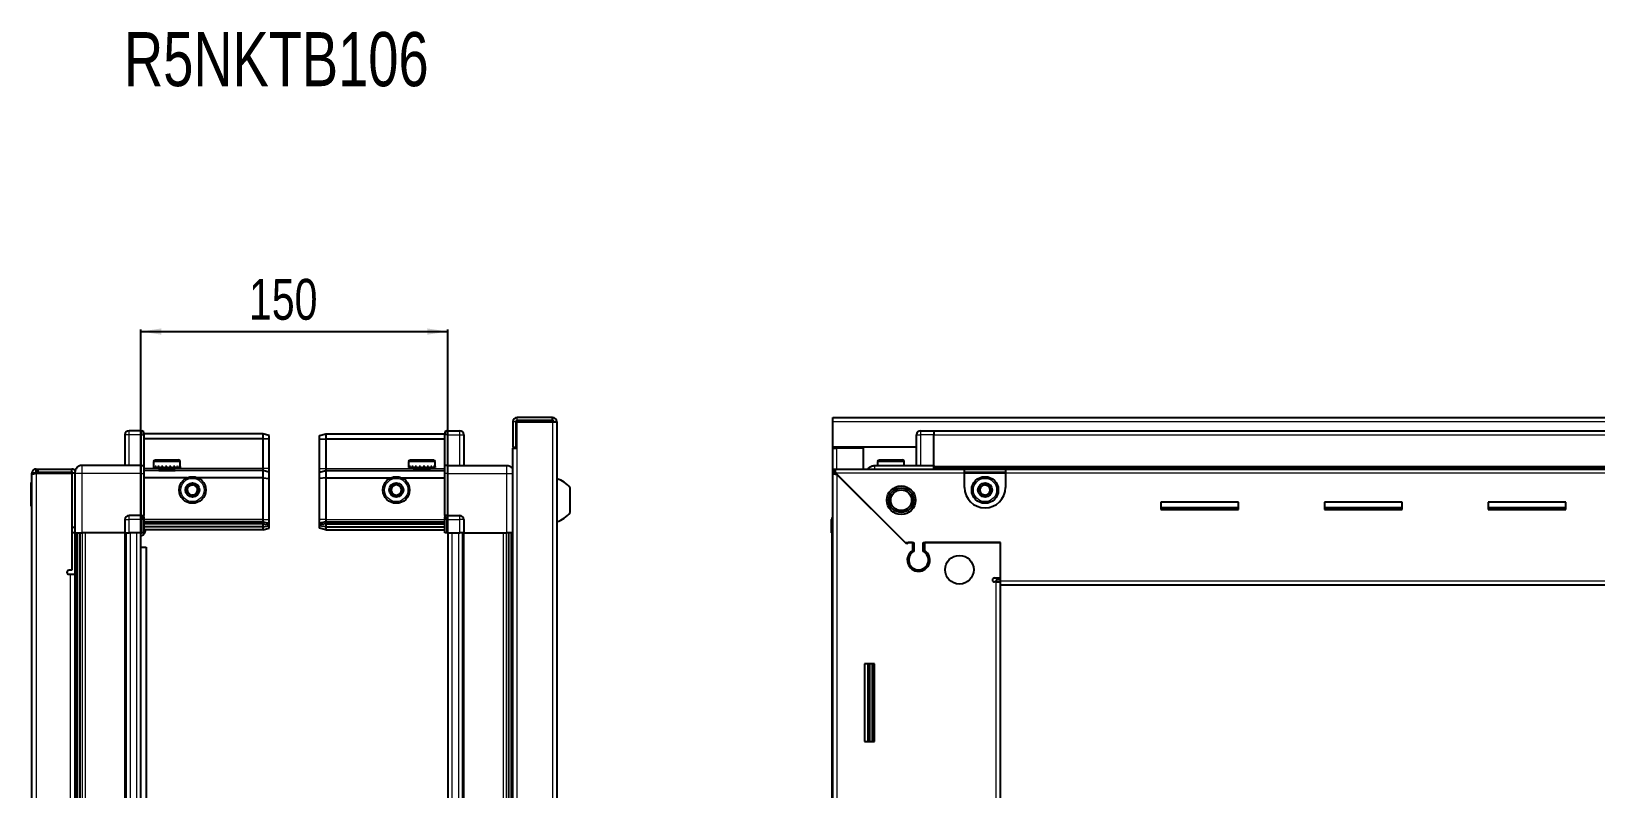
# Model space of a CAD drawing. Header units: millimetres. Extents: x 1415 to 4223, y 485 to 1665.
# Drawn here: x 2756 to 3521, y 1294 to 1665 of the extents above; entities that cross this region are included whole.
import ezdxf

# ---------------------------------------------------------------- set-up
doc = ezdxf.new("R2010")
doc.units = ezdxf.units.MM
doc.layers.add('FORMAT', color=7, linetype='Continuous')
doc.styles.add('SLDTEXTSTYLE0', font='TXT', dxfattribs={"width": 0.75})
doc.dimstyles.new('SLDDIMSTYLE0', dxfattribs={"dimtxt": 20, "dimasz": 10, "dimexe": 0, "dimexo": 0.0625, "dimgap": 5, "dimtad": 2, "dimdec": 1, "dimrnd": 1e-09, "dimzin": 12, "dimdsep": 46, "dimtxsty": 'SLDTEXTSTYLE0', "dimsah": 1, "dimcen": 0.09, "dimadec": 0, "dimazin": 3, "dimtfac": 1, "dimtofl": 0, "dimtmove": 0, "dimatfit": 3, "dimfxl": 0, "dimfrac": 2, "dimtolj": 1, "dimtzin": 12, "dimarcsym": 0})

# ---------------------------------------------------------------- blocks, each defined once
blk = doc.blocks.new('_D_5')
at = {"layer": 'FORMAT'}
for p, q in [((2809.28, 1419.33), (2809.28, 1518.82)), ((2809.28, 1517.82), (2959.28, 1517.82)), ((2959.28, 1419.33), (2959.28, 1518.82))]:
    blk.add_line(p, q, dxfattribs=at)
for points in [[(2809.28, 1517.82), (2819.28, 1516.28), (2819.28, 1519.36)], [(2959.28, 1517.82), (2949.28, 1519.36), (2949.28, 1516.28)]]:
    blk.add_solid(points, dxfattribs=at)
at = {"layer": 'FORMAT', "insert": (2862.11, 1543.6), "char_height": 20, "attachment_point": 1, "style": 'SLDTEXTSTYLE0'}
blk.add_mtext('150', dxfattribs=at)

msp = doc.modelspace()

# ---------------------------------------------------------------- linework, layer by layer
at = {"color": 7, "linetype": 'Continuous', "lineweight": 25}
for p, q in [((2809.43, 1469.32), (2803.43, 1469.32)), ((2809.43, 1469.32), (2809.76, 1469.32)), ((2809.43, 1469.32), (2809.43, 1467.32)), ((2810.63, 1468.82), (2809.76, 1469.32)), ((2958.79, 1469.32), (2957.93, 1468.82)), ((2958.79, 1469.32), (2957.93, 1468.82)), ((2959.13, 1469.32), (2958.79, 1469.32)), ((2959.13, 1469.32), (2958.79, 1469.32)), ((2959.13, 1469.32), (2959.13, 1469.32)), ((2959.13, 1467.32), (2959.13, 1469.32)), ((2959.13, 1469.32), (2965.13, 1469.32)), ((2991.13, 1473.72), (2991.13, 1461.32)), ((2992.63, 1473.72), (2992.63, 1461.32)), ((2993.13, 1460.82), (2993.13, 1473.72)), ((2993.13, 1473.72), (3010.53, 1473.72)), ((3010.53, 1475.82), (2993.23, 1475.82)), ((3010.53, 1474.32), (2993.23, 1474.32)), ((3010.53, 1474.32), (3010.53, 1475.82)), ((3010.53, 1473.72), (3012.63, 1473.72)), ((3012.63, 1473.72), (3012.63, 878.92)), ((3147.55, 1473.72), (3147.55, 1475.82)), ((3147.55, 1475.82), (4146.55, 1475.82)), ((3147.55, 1461.32), (3147.55, 1473.72)), ((3190.55, 1469.32), (3197.05, 1469.32)), ((3190.55, 1469.32), (3197.05, 1469.32)), ((3197.05, 1469.32), (3197.05, 1469.32)), ((3197.05, 1469.32), (3197.05, 1469.32)), ((3197.05, 1469.32), (3197.05, 1467.32)), ((4097.05, 1469.17), (3197.05, 1469.17)), ((2801.43, 1467.32), (2801.43, 1452.32)), ((2809.43, 1452.52), (2809.43, 1467.32)), ((2809.43, 1452.52), (2809.43, 1467.32)), ((2810.63, 1467.32), (2810.63, 1468.82)), ((2868.93, 1467.82), (2810.63, 1467.82)), ((2810.63, 1467.32), (2810.63, 1452.52)), ((2868.93, 1465.32), (2810.63, 1465.32)), ((2868.93, 1467.82), (2868.93, 1465.32)), ((2871.93, 1467.02), (2868.93, 1467.82)), ((2868.93, 1465.32), (2868.93, 1450.82)), ((2871.93, 1465.17), (2868.93, 1465.32)), ((2871.93, 1465.17), (2871.93, 1467.02)), ((2871.93, 1450.82), (2871.93, 1465.17)), ((2896.63, 1467.02), (2899.63, 1467.82)), ((2896.63, 1465.17), (2896.63, 1467.02)), ((2896.63, 1465.17), (2899.63, 1465.32)), ((2896.63, 1450.82), (2896.63, 1465.17)), ((2899.63, 1467.82), (2899.63, 1465.32)), ((2899.63, 1467.82), (2957.93, 1467.82)), ((2899.63, 1465.32), (2899.63, 1450.82)), ((2899.63, 1465.32), (2957.93, 1465.32)), ((2957.93, 1468.82), (2957.93, 1467.32)), ((2957.93, 1452.52), (2957.93, 1467.32)), ((2959.13, 1467.32), (2959.13, 1452.52)), ((2967.13, 1467.32), (2967.13, 1452.32)), ((3188.55, 1452.32), (3188.55, 1467.32)), ((3189.23, 1468.82), (3189.23, 1468.82)), ((3197.05, 1452.32), (3197.05, 1467.32)), ((2815.43, 1454.22), (2815.43, 1451.82)), ((2816.23, 1455.02), (2823.39, 1455.02)), ((2823.39, 1455.02), (2827.63, 1455.02)), ((2828.43, 1451.82), (2828.43, 1454.22)), ((2940.13, 1454.22), (2940.13, 1451.32)), ((2940.93, 1455.02), (2952.33, 1455.02)), ((2953.13, 1451.32), (2953.13, 1454.22)), ((2991.03, 1460.82), (2991.03, 891.82)), ((2991.03, 1460.82), (2993.13, 1460.82)), ((2991.13, 1461.32), (2992.63, 1461.32)), ((3188.55, 1461.32), (3147.55, 1461.32)), ((3147.55, 1460.82), (3147.55, 1461.32)), ((3147.55, 1460.82), (3149.65, 1460.82)), ((3147.55, 1450.57), (3147.55, 1460.82)), ((3149.05, 1460.82), (3149.05, 1461.32)), ((3162.55, 1460.82), (3149.65, 1460.82)), ((3162.55, 1450.57), (3162.55, 1460.82)), ((3169.55, 1454.22), (3169.55, 1452.32)), ((3170.35, 1455.02), (3181.75, 1455.02)), ((3182.55, 1452.32), (3182.55, 1454.22)), ((2757.43, 1448.47), (2755.93, 1448.47)), ((2755.93, 1447.97), (2755.93, 1448.47)), ((2755.93, 904.67), (2755.93, 1447.97)), ((2758.03, 1449.07), (2758.03, 1450.57)), ((2758.03, 1450.57), (2758.93, 1450.57)), ((2758.03, 1449.07), (2758.93, 1449.07)), ((2758.03, 1448.57), (2775.43, 1448.57)), ((2758.93, 1449.07), (2758.93, 1450.57)), ((2758.93, 1450.57), (2775.43, 1450.57)), ((2758.93, 1449.07), (2775.43, 1449.07)), ((2775.43, 1449.07), (2775.43, 1450.57)), ((2776.93, 1448.57), (2775.43, 1448.57)), ((2775.43, 1448.57), (2775.43, 1401.07)), ((2776.93, 1448.32), (2776.93, 1419.32)), ((2809.43, 1452.32), (2780.43, 1452.32)), ((2809.43, 1452.32), (2809.43, 1452.52)), ((2809.43, 1452.32), (2810.63, 1452.32)), ((2809.43, 1448.32), (2809.43, 1452.32)), ((2809.43, 1428.02), (2809.43, 1448.32)), ((2810.63, 1452.52), (2810.63, 1452.32)), ((2810.63, 1452.32), (2810.63, 1448.32)), ((2868.93, 1449.82), (2810.63, 1449.82)), ((2810.63, 1448.32), (2810.63, 1428.02)), ((2831.93, 1446.32), (2810.63, 1446.32)), ((2815.43, 1451.82), (2815.43, 1451.32)), ((2815.43, 1451.32), (2815.56, 1451.32)), ((2815.75, 1451.82), (2815.56, 1451.82)), ((2815.56, 1451.82), (2815.56, 1451.32)), ((2815.56, 1451.32), (2815.75, 1451.32)), ((2815.75, 1451.82), (2815.75, 1451.32)), ((2815.75, 1451.32), (2816.28, 1451.32)), ((2816.68, 1451.82), (2816.28, 1451.82)), ((2816.28, 1451.82), (2816.28, 1451.32)), ((2816.28, 1451.32), (2816.68, 1451.32)), ((2816.68, 1451.82), (2816.68, 1451.32)), ((2816.68, 1451.32), (2817.55, 1451.32)), ((2817.53, 1451.32), (2817.53, 1451.22)), ((2817.53, 1451.22), (2826.33, 1451.22)), ((2818.12, 1451.82), (2817.55, 1451.82)), ((2817.55, 1451.82), (2817.55, 1451.32)), ((2817.55, 1451.32), (2818.12, 1451.32)), ((2817.93, 1450.82), (2818.62, 1450.34)), ((2817.93, 1450.82), (2822.96, 1450.82)), ((2818.62, 1450.34), (2817.93, 1449.86)), ((2817.93, 1449.86), (2817.93, 1449.82)), ((2817.93, 1449.86), (2822.96, 1449.86)), ((2818.12, 1451.82), (2818.12, 1451.32)), ((2818.12, 1451.32), (2819.25, 1451.32)), ((2818.62, 1450.34), (2822.78, 1450.34)), ((2819.94, 1451.82), (2819.25, 1451.82)), ((2819.25, 1451.82), (2819.25, 1451.32)), ((2819.25, 1451.32), (2819.94, 1451.32)), ((2819.94, 1451.82), (2819.94, 1451.32)), ((2819.94, 1451.32), (2821.21, 1451.32)), ((2821.95, 1451.82), (2821.21, 1451.82)), ((2821.21, 1451.82), (2821.21, 1451.32)), ((2821.21, 1451.32), (2821.44, 1451.32)), ((2821.44, 1451.82), (2821.44, 1451.32)), ((2821.94, 1451.82), (2821.94, 1451.32)), ((2821.94, 1451.32), (2821.95, 1451.32)), ((2821.95, 1451.82), (2821.95, 1451.32)), ((2821.95, 1451.32), (2823.24, 1451.32)), ((2822.78, 1450.34), (2825.24, 1450.34)), ((2822.96, 1450.82), (2825.93, 1450.82)), ((2822.96, 1449.86), (2825.93, 1449.86)), ((2823.95, 1451.82), (2823.24, 1451.82)), ((2823.24, 1451.82), (2823.24, 1451.32)), ((2823.3, 1451.82), (2823.3, 1451.32)), ((2823.3, 1451.32), (2823.95, 1451.32)), ((2823.95, 1451.82), (2823.95, 1451.32)), ((2823.95, 1451.32), (2825.14, 1451.32)), ((2825.76, 1451.82), (2825.14, 1451.82)), ((2825.14, 1451.82), (2825.14, 1451.32)), ((2825.14, 1451.32), (2825.76, 1451.32)), ((2825.24, 1450.34), (2825.93, 1450.82)), ((2825.93, 1449.86), (2825.24, 1450.34)), ((2825.76, 1451.82), (2825.76, 1451.32)), ((2825.76, 1451.32), (2826.73, 1451.32)), ((2825.93, 1449.82), (2825.93, 1449.86)), ((2826.33, 1451.22), (2826.33, 1451.32)), ((2827.2, 1451.82), (2826.73, 1451.82)), ((2826.73, 1451.82), (2826.73, 1451.32)), ((2826.73, 1451.32), (2827.2, 1451.32)), ((2827.2, 1451.82), (2827.2, 1451.32)), ((2827.2, 1451.32), (2827.85, 1451.32)), ((2828.11, 1451.82), (2827.85, 1451.82)), ((2827.85, 1451.82), (2827.85, 1451.32)), ((2827.85, 1451.32), (2828.11, 1451.32)), ((2828.11, 1451.82), (2828.11, 1451.32)), ((2828.11, 1451.32), (2828.39, 1451.32)), ((2828.43, 1451.82), (2828.39, 1451.82)), ((2828.39, 1451.82), (2828.39, 1451.32)), ((2828.39, 1451.32), (2828.43, 1451.32)), ((2828.43, 1451.82), (2828.43, 1451.32)), ((2868.93, 1446.32), (2836.93, 1446.32)), ((2868.93, 1450.82), (2868.93, 1449.82)), ((2868.93, 1449.82), (2868.93, 1446.32)), ((2871.93, 1449.02), (2868.93, 1449.82)), ((2868.93, 1446.32), (2868.93, 1425.82)), ((2868.93, 1446.32), (2871.93, 1445.99)), ((2871.93, 1449.02), (2871.93, 1450.82)), ((2871.93, 1445.99), (2871.93, 1449.02)), ((2896.63, 1449.02), (2896.63, 1450.82)), ((2896.63, 1449.02), (2899.63, 1449.82)), ((2896.63, 1445.99), (2896.63, 1449.02)), ((2899.63, 1446.32), (2896.63, 1445.99)), ((2899.63, 1450.82), (2899.63, 1449.82)), ((2899.63, 1449.82), (2899.63, 1446.32)), ((2899.63, 1449.82), (2957.93, 1449.82)), ((2899.63, 1446.32), (2899.63, 1425.82)), ((2899.63, 1446.32), (2931.63, 1446.32)), ((2936.63, 1446.32), (2957.93, 1446.32)), ((2940.13, 1451.32), (2940.16, 1451.32)), ((2940.28, 1451.82), (2940.16, 1451.82)), ((2940.16, 1451.82), (2940.16, 1451.32)), ((2940.16, 1451.32), (2940.28, 1451.32)), ((2940.28, 1451.82), (2940.28, 1451.32)), ((2940.28, 1451.32), (2940.69, 1451.32)), ((2941.03, 1451.82), (2940.69, 1451.82)), ((2940.69, 1451.82), (2940.69, 1451.32)), ((2940.69, 1451.32), (2941.03, 1451.32)), ((2941.03, 1451.82), (2941.03, 1451.32)), ((2941.03, 1451.32), (2941.8, 1451.32)), ((2942.33, 1451.82), (2941.8, 1451.82)), ((2941.8, 1451.82), (2941.8, 1451.32)), ((2941.8, 1451.32), (2942.33, 1451.32)), ((2942.23, 1451.32), (2942.23, 1451.22)), ((2942.23, 1451.22), (2951.03, 1451.22)), ((2942.33, 1451.82), (2942.33, 1451.32)), ((2942.33, 1451.32), (2943.39, 1451.32)), ((2942.63, 1450.82), (2943.32, 1450.34)), ((2942.63, 1450.82), (2950.63, 1450.82)), ((2943.32, 1450.34), (2942.63, 1449.86)), ((2942.63, 1449.86), (2942.63, 1449.82)), ((2942.63, 1449.86), (2950.63, 1449.86)), ((2943.32, 1450.34), (2949.94, 1450.34)), ((2944.05, 1451.82), (2943.39, 1451.82)), ((2943.39, 1451.82), (2943.39, 1451.32)), ((2943.39, 1451.32), (2944.05, 1451.32)), ((2944.05, 1451.82), (2944.05, 1451.32)), ((2944.05, 1451.32), (2945.29, 1451.32)), ((2946.02, 1451.82), (2945.29, 1451.82)), ((2945.29, 1451.82), (2945.29, 1451.32)), ((2945.29, 1451.32), (2945.72, 1451.32)), ((2945.72, 1451.82), (2945.72, 1451.32)), ((2946.02, 1451.82), (2946.02, 1451.32)), ((2946.02, 1451.32), (2947.32, 1451.32)), ((2948.05, 1451.82), (2947.32, 1451.82)), ((2947.32, 1451.82), (2947.32, 1451.32)), ((2947.59, 1451.82), (2947.59, 1451.32)), ((2947.59, 1451.32), (2948.05, 1451.32)), ((2948.05, 1451.82), (2948.05, 1451.32)), ((2948.05, 1451.32), (2949.28, 1451.32)), ((2949.94, 1451.82), (2949.28, 1451.82)), ((2949.28, 1451.82), (2949.28, 1451.32)), ((2949.28, 1451.32), (2949.94, 1451.32)), ((2949.94, 1451.82), (2949.94, 1451.32)), ((2949.94, 1451.32), (2950.98, 1451.32)), ((2949.94, 1450.34), (2950.63, 1450.82)), ((2950.63, 1449.86), (2949.94, 1450.34)), ((2950.63, 1449.82), (2950.63, 1449.86)), ((2951.5, 1451.82), (2950.98, 1451.82)), ((2950.98, 1451.82), (2950.98, 1451.32)), ((2950.98, 1451.32), (2951.5, 1451.32)), ((2951.03, 1451.22), (2951.03, 1451.32)), ((2951.5, 1451.82), (2951.5, 1451.32)), ((2951.5, 1451.32), (2952.26, 1451.32)), ((2952.59, 1451.82), (2952.26, 1451.82)), ((2952.26, 1451.82), (2952.26, 1451.32)), ((2952.26, 1451.32), (2952.59, 1451.32)), ((2952.59, 1451.82), (2952.59, 1451.32)), ((2952.59, 1451.32), (2952.99, 1451.32)), ((2953.1, 1451.82), (2952.99, 1451.82)), ((2952.99, 1451.82), (2952.99, 1451.32)), ((2952.99, 1451.32), (2953.1, 1451.32)), ((2953.1, 1451.82), (2953.1, 1451.32)), ((2953.1, 1451.32), (2953.13, 1451.32)), ((2957.93, 1452.32), (2957.93, 1452.52)), ((2959.13, 1452.32), (2957.93, 1452.32)), ((2957.93, 1448.32), (2957.93, 1452.32)), ((2957.93, 1428.02), (2957.93, 1448.32)), ((2959.13, 1452.52), (2959.13, 1452.32)), ((2959.13, 1452.32), (2959.13, 1448.32)), ((2959.13, 1452.32), (2988.13, 1452.32)), ((2959.13, 1448.32), (2959.13, 1428.02)), ((3147.55, 1449.07), (3147.55, 1450.57)), ((3147.55, 1450.57), (3148.55, 1450.57)), ((3147.55, 1448.57), (3147.55, 1449.07)), ((3147.55, 1449.07), (3148.55, 1449.07)), ((3147.55, 904.07), (3147.55, 1448.57)), ((3149.05, 1448.57), (3147.55, 1448.57)), ((3148.55, 1450.57), (3212.05, 1450.57)), ((3148.55, 1449.07), (3148.55, 1450.57)), ((3149.15, 1448.47), (3183.05, 1414.57)), ((3183.75, 1413.87), (3149.65, 1447.97)), ((3168.05, 1452.32), (3197.05, 1452.32)), ((3196.97, 1450.57), (3197.05, 1452.29)), ((3197.05, 1452.32), (3197.05, 1451.82)), ((3197.05, 1451.17), (4097.05, 1451.17)), ((3212.05, 1448.47), (3212.05, 1450.57)), ((3212.05, 1450.57), (3232.05, 1450.57)), ((3212.05, 1449.07), (3232.05, 1449.07)), ((3212.05, 1441.57), (3212.05, 1448.47)), ((3232.05, 1450.57), (3232.05, 1448.47)), ((3232.05, 1450.57), (4062.05, 1450.57)), ((3232.05, 1448.47), (3232.05, 1441.57)), ((2755.93, 1443.96), (2755.63, 1443.96)), ((2755.63, 1432.39), (2755.63, 1443.96)), ((2871.93, 1425.82), (2871.93, 1445.99)), ((2896.63, 1425.82), (2896.63, 1445.99)), ((3019.23, 1429.32), (3019.23, 1441.32)), ((2755.63, 1432.39), (2755.93, 1432.39)), ((3346.05, 1434.32), (3308.05, 1434.32)), ((3308.05, 1434.32), (3308.05, 1430.82)), ((3346.05, 1431.57), (3308.05, 1431.57)), ((3308.05, 1430.82), (3346.05, 1430.82)), ((3346.05, 1430.82), (3346.05, 1434.32)), ((3426.05, 1434.32), (3388.05, 1434.32)), ((3388.05, 1434.32), (3388.05, 1430.82)), ((3426.05, 1431.57), (3388.05, 1431.57)), ((3388.05, 1430.82), (3426.05, 1430.82)), ((3426.05, 1430.82), (3426.05, 1434.32)), ((3506.05, 1434.32), (3468.05, 1434.32)), ((3468.05, 1434.32), (3468.05, 1430.82)), ((3506.05, 1431.57), (3468.05, 1431.57)), ((3468.05, 1430.82), (3506.05, 1430.82)), ((3506.05, 1430.82), (3506.05, 1434.32)), ((2801.43, 1425.82), (2801.43, 1419.32)), ((2809.43, 1427.82), (2803.43, 1427.82)), ((2809.43, 1427.82), (2809.43, 1428.02)), ((2809.43, 1427.82), (2809.43, 1425.82)), ((2809.43, 1427.82), (2810.63, 1427.82)), ((2809.43, 1419.32), (2809.43, 1425.82)), ((2809.43, 1419.32), (2809.43, 1425.82)), ((2809.76, 1419.32), (2809.76, 1425.82)), ((2810.63, 1428.02), (2810.63, 1427.82)), ((2810.63, 1427.15), (2810.63, 1427.82)), ((2810.63, 1427.15), (2810.63, 1419.32)), ((2868.93, 1424.82), (2810.63, 1424.82)), ((2868.93, 1423.82), (2810.63, 1423.82)), ((2868.93, 1425.82), (2868.93, 1424.82)), ((2868.93, 1424.82), (2868.93, 1423.82)), ((2868.93, 1424.82), (2871.93, 1424.02)), ((2868.93, 1423.82), (2868.93, 1422.32)), ((2868.93, 1423.82), (2871.93, 1423.28)), ((2871.93, 1424.02), (2871.93, 1425.82)), ((2871.93, 1423.28), (2871.93, 1424.02)), ((2871.93, 1422.78), (2871.93, 1423.28)), ((2896.63, 1424.02), (2896.63, 1425.82)), ((2899.63, 1424.82), (2896.63, 1424.02)), ((2896.63, 1423.28), (2896.63, 1424.02)), ((2899.63, 1423.82), (2896.63, 1423.28)), ((2896.63, 1422.78), (2896.63, 1423.28)), ((2899.63, 1425.82), (2899.63, 1424.82)), ((2899.63, 1424.82), (2899.63, 1423.82)), ((2899.63, 1424.82), (2957.93, 1424.82)), ((2899.63, 1423.82), (2899.63, 1422.32)), ((2899.63, 1423.82), (2957.93, 1423.82)), ((2957.93, 1427.82), (2957.93, 1428.02)), ((2959.13, 1427.82), (2957.93, 1427.82)), ((2957.93, 1427.82), (2957.93, 1427.15)), ((2957.93, 1419.32), (2957.93, 1427.15)), ((2958.79, 1425.82), (2958.79, 1419.32)), ((2959.13, 1428.02), (2959.13, 1427.82)), ((2959.13, 1425.82), (2959.13, 1427.82)), ((2959.13, 1425.82), (2959.13, 1427.82)), ((2959.13, 1427.82), (2965.13, 1427.82)), ((2959.13, 1425.82), (2959.13, 1419.32)), ((2967.13, 1425.82), (2967.13, 1419.32)), ((3147.05, 1425.82), (3147.05, 1419.32)), ((3147.05, 1419.32), (3147.05, 1425.82)), ((2775.43, 1422.07), (2776.93, 1422.07)), ((2776.93, 1419.32), (2775.43, 1419.32)), ((2777.58, 933.32), (2777.58, 1419.32)), ((2779.37, 1419.32), (2779.37, 933.32)), ((2779.4, 1419.32), (2779.4, 933.32)), ((2801.43, 1419.32), (2780.43, 1419.32)), ((2801.43, 1419.32), (2803.43, 1419.32)), ((2802.08, 933.32), (2802.08, 1419.32)), ((2809.43, 1419.32), (2803.43, 1419.32)), ((2809.28, 933.32), (2809.28, 1419.32)), ((2809.43, 1419.32), (2809.76, 1419.32)), ((2809.43, 1419.32), (2809.43, 1419.32)), ((2810.63, 1419.32), (2809.76, 1419.32)), ((2809.76, 1419.32), (2809.76, 1419.32)), ((2868.93, 1422.32), (2810.63, 1422.32)), ((2868.93, 1420.82), (2810.63, 1420.82)), ((2868.93, 1422.32), (2871.93, 1422.78)), ((2868.93, 1422.32), (2868.93, 1420.82)), ((2868.93, 1420.82), (2871.93, 1421.63)), ((2871.93, 1421.63), (2871.93, 1422.78)), ((2896.63, 1421.63), (2896.63, 1422.78)), ((2899.63, 1422.32), (2896.63, 1422.78)), ((2899.63, 1420.82), (2896.63, 1421.63)), ((2899.63, 1422.32), (2957.93, 1422.32)), ((2899.63, 1422.32), (2899.63, 1420.82)), ((2899.63, 1420.82), (2957.93, 1420.82)), ((2958.79, 1419.32), (2957.93, 1419.32)), ((2959.13, 1419.32), (2958.79, 1419.32)), ((2959.13, 1419.32), (2965.13, 1419.32)), ((2959.28, 1419.32), (2959.28, 933.32)), ((2967.13, 1419.32), (2965.13, 1419.32)), ((2966.48, 1419.32), (2966.48, 933.32)), ((2967.13, 1419.32), (2988.13, 1419.32)), ((2989.15, 933.32), (2989.15, 1419.32)), ((2989.18, 933.32), (2989.18, 1419.32)), ((2990.98, 1419.32), (2990.98, 933.32)), ((3147.05, 1419.32), (3147.05, 1419.32)), ((3147.55, 1419.32), (3147.05, 1419.32)), ((3147.2, 1419.32), (3147.2, 933.32)), ((2809.28, 1412.32), (2811.78, 1412.32)), ((2811.78, 1412.32), (2811.78, 938.82)), ((3183.05, 1414.57), (3187.25, 1414.57)), ((3184.45, 1414.57), (3183.75, 1413.87)), ((3186.55, 1414.57), (3184.45, 1414.57)), ((3186.55, 1414.57), (3186.55, 1410.68)), ((3187.25, 1414.57), (3187.25, 1410.29)), ((3191.85, 1414.57), (3229.55, 1414.57)), ((3191.85, 1410.29), (3191.85, 1414.57)), ((3192.55, 1410.68), (3192.55, 1414.57)), ((3229.55, 1414.57), (3192.55, 1414.57)), ((3229.55, 1397.32), (3229.55, 1414.57)), ((3229.55, 1395.92), (3229.55, 1414.57)), ((2775.43, 1401.07), (2774.08, 1401.07)), ((3187.55, 1401.71), (3187.55, 1400.95)), ((2774.08, 1399.07), (2774.83, 1399.07)), ((2774.83, 1399.07), (2776.93, 1399.07)), ((2776.93, 1399.07), (2776.93, 953.57)), ((3226.7, 1397.32), (3229.55, 1397.32)), ((3227.45, 1395.32), (3226.7, 1395.32)), ((3227.45, 1395.32), (3229.55, 1395.32)), ((3229.55, 1396.32), (3227.55, 1396.32)), ((3227.55, 1396.32), (3227.55, 1395.32)), ((3229.55, 1393.82), (3229.55, 1395.92)), ((3229.55, 958.82), (3229.55, 1393.82)), ((4064.55, 1393.82), (3229.55, 1393.82)), ((3168.05, 1355.32), (3163.05, 1355.32)), ((3163.05, 1355.32), (3163.05, 1317.32)), ((3165.2, 1317.32), (3165.2, 1355.32)), ((3166.99, 1317.32), (3166.99, 1355.32)), ((3167.03, 1317.32), (3167.03, 1355.32)), ((3168.05, 1317.32), (3168.05, 1355.32)), ((3163.05, 1317.32), (3168.05, 1317.32))]:
    msp.add_line(p, q, dxfattribs=at)
at = {"color": 8, "linetype": 'Continuous', "lineweight": 18}
for p, q in [((2803.43, 1467.32), (2803.43, 1469.32)), ((2965.13, 1467.32), (2965.13, 1469.32)), ((2992.63, 1473.72), (2991.13, 1473.72)), ((2993.23, 1474.32), (2993.23, 1475.82)), ((3010.53, 1473.72), (3010.53, 878.92)), ((4146.55, 1473.72), (3147.55, 1473.72)), ((3190.55, 1469.32), (3190.55, 1467.32)), ((2803.43, 1467.32), (2801.43, 1467.32)), ((2803.43, 1452.32), (2803.43, 1467.32)), ((2809.43, 1467.32), (2803.43, 1467.32)), ((2809.43, 1467.32), (2810.63, 1467.32)), ((2959.13, 1467.32), (2957.93, 1467.32)), ((2959.13, 1467.32), (2965.13, 1467.32)), ((2965.13, 1467.32), (2967.13, 1467.32)), ((2965.13, 1452.32), (2965.13, 1467.32)), ((3188.55, 1467.32), (3190.55, 1467.32)), ((3190.55, 1467.32), (3190.55, 1452.32)), ((3197.05, 1467.32), (3190.55, 1467.32)), ((4097.05, 1467.17), (3197.05, 1467.17)), ((2815.43, 1454.22), (2823.6, 1454.22)), ((2823.6, 1454.22), (2828.43, 1454.22)), ((2940.13, 1454.22), (2953.13, 1454.22)), ((2993.13, 1460.82), (2993.13, 891.82)), ((3149.65, 1460.82), (3149.65, 1461.32)), ((3149.65, 1450.57), (3149.65, 1460.82)), ((3169.55, 1454.22), (3182.55, 1454.22)), ((2758.03, 1448.57), (2758.03, 904.07)), ((2780.43, 1419.32), (2780.43, 1448.32)), ((2809.43, 1448.32), (2780.43, 1448.32)), ((2809.43, 1452.52), (2810.63, 1452.52)), ((2809.43, 1448.32), (2810.63, 1448.32)), ((2817.93, 1450.82), (2810.63, 1450.82)), ((2868.93, 1450.82), (2825.93, 1450.82)), ((2871.93, 1450.82), (2868.93, 1450.82)), ((2896.63, 1450.82), (2899.63, 1450.82)), ((2899.63, 1450.82), (2942.63, 1450.82)), ((2950.63, 1450.82), (2957.93, 1450.82)), ((2957.93, 1452.52), (2959.13, 1452.52)), ((2959.13, 1448.32), (2957.93, 1448.32)), ((2959.13, 1448.32), (2988.13, 1448.32)), ((2988.13, 1419.32), (2988.13, 1448.32)), ((3212.05, 1448.47), (3149.15, 1448.47)), ((3149.65, 1447.97), (3149.65, 904.67)), ((4097.05, 1451.82), (3197.05, 1451.82)), ((4097.05, 1450.59), (3197.05, 1450.59)), ((3212.05, 1448.47), (3232.05, 1448.47)), ((4062.05, 1448.47), (3232.05, 1448.47)), ((2801.43, 1425.82), (2803.43, 1425.82)), ((2803.43, 1425.82), (2803.43, 1427.82)), ((2803.43, 1419.32), (2803.43, 1425.82)), ((2809.43, 1425.82), (2803.43, 1425.82)), ((2809.43, 1428.02), (2810.63, 1428.02)), ((2809.43, 1425.82), (2809.76, 1425.82)), ((2868.93, 1425.82), (2810.63, 1425.82)), ((2868.93, 1425.82), (2871.93, 1425.82)), ((2899.63, 1425.82), (2896.63, 1425.82)), ((2899.63, 1425.82), (2957.93, 1425.82)), ((2957.93, 1428.02), (2959.13, 1428.02)), ((2959.13, 1425.82), (2958.79, 1425.82)), ((2959.13, 1425.82), (2965.13, 1425.82)), ((2965.13, 1425.82), (2965.13, 1427.82)), ((2967.13, 1425.82), (2965.13, 1425.82)), ((2965.13, 1419.32), (2965.13, 1425.82)), ((3147.55, 1425.82), (3147.05, 1425.82)), ((2776.93, 1399.07), (2776.93, 1419.32)), ((2778.16, 1419.32), (2778.16, 933.32)), ((2780.61, 933.32), (2780.61, 1419.32)), ((2782.02, 1419.32), (2782.02, 933.32)), ((2801.43, 933.32), (2801.43, 1419.32)), ((2804.08, 933.32), (2804.08, 1419.32)), ((2807.28, 933.32), (2807.28, 1419.32)), ((2809.43, 1419.32), (2809.76, 1419.32)), ((2961.28, 1419.32), (2961.28, 933.32)), ((2964.48, 1419.32), (2964.48, 933.32)), ((2967.13, 1419.32), (2967.13, 933.32)), ((2986.53, 933.32), (2986.53, 1419.32)), ((2987.94, 1419.32), (2987.94, 933.32)), ((2990.39, 933.32), (2990.39, 1419.32)), ((2774.83, 953.57), (2774.83, 1399.07)), ((3227.45, 957.32), (3227.45, 1395.32)), ((3229.55, 1395.92), (4064.55, 1395.92)), ((3164.55, 1355.32), (3164.55, 1317.32)), ((3165.78, 1355.32), (3165.78, 1317.32))]:
    msp.add_line(p, q, dxfattribs=at)
at = {"color": 7, "linetype": 'Continuous', "lineweight": 25}
for centre, radius in [((2834.43, 1440.32), 6.5), ((2934.13, 1440.32), 6.5), ((3222.05, 1440.32), 6.5), ((2834.43, 1440.32), 3.46), ((2934.13, 1440.32), 3.46), ((3181.05, 1435.32), 7), ((3181.05, 1435.32), 6.03), ((3181.05, 1435.32), 5.1), ((3222.05, 1440.32), 3.46), ((3209.55, 1401.32), 7)]:
    msp.add_circle(centre, radius, dxfattribs=at)
at = {"color": 8, "linetype": 'Continuous', "lineweight": 18}
for centre in [(2834.43, 1440.32), (2934.13, 1440.32), (3222.05, 1440.32)]:
    msp.add_circle(centre, 5.7, dxfattribs=at)
at = {"color": 7, "linetype": 'Continuous', "lineweight": 25}
for centre, radius, start, end in [((2803.43, 1467.32), 2, 90, 180), ((2965.13, 1467.32), 2, 0, 90), ((2993.23, 1473.72), 2.1, 90, 180), ((2993.23, 1473.72), 0.6, 90, 180), ((3010.53, 1473.72), 2.1, 0, 90), ((3010.53, 1473.72), 0.6, 0, 90), ((3190.55, 1467.32), 2, 90, 180), ((2816.23, 1454.22), 0.8, 90, 180), ((2827.63, 1454.22), 0.8, 0, 90), ((2940.93, 1454.22), 0.8, 90, 180), ((2952.33, 1454.22), 0.8, 0, 90), ((3170.35, 1454.22), 0.8, 90, 180), ((3181.75, 1454.22), 0.8, 0, 90), ((2757.93, 1448.07), 0.5, 90, 117.7907), ((2775.33, 1448.47), 0.6, 9.59407, 90), ((2775.33, 1448.47), 2.1, 32.2369, 87.2706), ((2817.53, 1450.82), 0.4, 0, 90), ((2826.33, 1450.82), 0.4, 90, 180), ((2942.23, 1450.82), 0.4, 0, 90), ((2951.03, 1450.82), 0.4, 90, 180), ((3188.35, 1452.52), 0.2, 270, 0), ((2834.43, 1440.32), 2.5, 161.00659, 221.00659), ((2834.43, 1440.32), 2.5, 101.00659, 161.00659), ((2834.43, 1440.32), 2.5, 221.00659, 281.00659), ((2834.43, 1440.32), 2.5, 41.00659, 101.00659), ((2834.43, 1440.32), 2.5, 281.00659, 341.00659), ((2834.43, 1440.32), 2.5, 341.00659, 41.00659), ((2934.13, 1440.32), 2.5, 120.74103, 180.74103), ((2934.13, 1440.32), 2.5, 180.74103, 240.74103), ((2934.13, 1440.32), 2.5, 60.74103, 120.74103), ((2934.13, 1440.32), 2.5, 0.74103, 60.74103), ((2934.13, 1440.32), 2.5, 300.74103, 0.74103), ((3009.6, 1434.3), 11.91, 36.1266, 75.29965), ((3222.05, 1441.57), 10, 180, 270), ((3222.05, 1440.32), 2.5, 134.01559, 194.01559), ((3222.05, 1440.32), 2.5, 194.01559, 254.01559), ((3222.05, 1440.32), 2.5, 74.01559, 134.01559), ((3222.05, 1440.32), 2.5, 254.01559, 314.01559), ((3222.05, 1441.57), 10, 270, 0), ((3222.05, 1440.32), 2.5, 14.01559, 74.01559), ((3222.05, 1440.32), 2.5, 314.01559, 14.01559), ((2934.13, 1440.32), 2.5, 240.74103, 300.74103), ((2803.43, 1425.82), 2, 90, 180), ((2965.13, 1425.82), 2, 0, 90), ((3009.6, 1436.35), 11.91, 284.70035, 323.8734), ((3149.05, 1425.82), 2, 138.57492, 180), ((3149.05, 1425.82), 2, 138.59038, 180), ((2806.78, 1421.97), 5, 300, 346.70293), ((3189.55, 1406.07), 5.5, 123.05573, 56.94427), ((3189.55, 1406.07), 4.8, 118.63099, 61.36901), ((2774.08, 1400.07), 1, 90, 270), ((3226.7, 1396.32), 1, 90, 270)]:
    msp.add_arc(centre, radius, start, end, dxfattribs=at)
for centre, start_param, end_param in [((2813.22, 1425.82), 2.418858, 3.141593), ((2955.33, 1425.82), 0, 0.722734)]:
    msp.add_ellipse(centre, major_axis=(3.46, 0), ratio=0.57735, start_param=start_param, end_param=end_param, dxfattribs=at)
for points, knots in [([(2758.03, 1450.57), (2757.77, 1450.55), (2757.28, 1450.49), (2756.64, 1450.1), (2756.17, 1449.54), (2755.95, 1448.96), (2755.93, 1448.6), (2755.93, 1448.47)], [0, 0, 0, 0, 0.230255, 0.448522, 0.666786, 0.88505, 1, 1, 1, 1]), ([(2755.93, 1447.97), (2755.95, 1448.02), (2756, 1448.11), (2756.4, 1448.24), (2756.95, 1448.37), (2757.53, 1448.48), (2757.9, 1448.55), (2758.03, 1448.57)], [0, 0, 0, 0, 0.230255, 0.448522, 0.666786, 0.88505, 1, 1, 1, 1]), ([(2780.43, 1452.32), (2779.99, 1452.28), (2779.31, 1452.2), (2778.49, 1451.77), (2777.93, 1451.32), (2777.48, 1450.76), (2777.04, 1449.94), (2776.97, 1449.26), (2776.93, 1448.82)], [0, 0, 0, 0, 0.239457, 0.368361, 0.5, 0.631639, 0.760543, 1, 1, 1, 1]), ([(2776.93, 1448.82), (2776.93, 1448.82), (2776.93, 1448.8), (2776.93, 1448.69), (2776.93, 1448.52), (2776.93, 1448.39), (2776.93, 1448.32)], [0, 0, 0, 0, 0.2493943, 0.5003335, 0.7501667, 1, 1, 1, 1]), ([(2988.13, 1452.32), (2988.57, 1452.28), (2989.24, 1452.21), (2990.06, 1451.77), (2990.61, 1451.33), (2990.89, 1450.96), (2991.03, 1450.77)], [0, 0, 0, 0, 0.384298, 0.591173, 0.802437, 1, 1, 1, 1]), ([(3147.55, 1448.57), (3147.58, 1448.53), (3147.63, 1448.44), (3148.02, 1448.3), (3148.58, 1448.17), (3149.16, 1448.06), (3149.52, 1448), (3149.65, 1447.97)], [0, 0, 0, 0, 0.2302553, 0.4485219, 0.6667858, 0.8850496, 1, 1, 1, 1]), ([(3149.15, 1448.47), (3149.1, 1448.73), (3149.01, 1449.22), (3148.88, 1449.86), (3148.75, 1450.33), (3148.64, 1450.55), (3148.57, 1450.57), (3148.55, 1450.57)], [0, 0, 0, 0, 0.2302553, 0.4485219, 0.6667858, 0.8850496, 1, 1, 1, 1]), ([(3164.83, 1450.57), (3164.95, 1450.77), (3165.34, 1451.42), (3166.49, 1452.13), (3167.53, 1452.26), (3168.05, 1452.32)], [0, 0, 0, 0, 0.1822499, 0.5911249, 1, 1, 1, 1]), ([(3197.05, 1452.32), (3197.05, 1452.29), (3197.05, 1452.21), (3197.05, 1451.59), (3197.05, 1451.01), (3197.05, 1450.62), (3197.05, 1450.59)], [0, 0, 0, 0, 0.324279, 0.648558, 0.972836, 1, 1, 1, 1]), ([(2831.59, 1439.77), (2831.76, 1440.26), (2832.07, 1441.17), (2832.39, 1442.08), (2832.53, 1442.5)], [0, 0, 0, 0, 0.534686, 1, 1, 1, 1]), ([(2833.49, 1437.59), (2833.26, 1437.85), (2832.72, 1438.48), (2832.07, 1439.23), (2831.67, 1439.68), (2831.59, 1439.77)], [0, 0, 0, 0, 0.362901, 0.866875, 1, 1, 1, 1]), ([(2832.53, 1442.5), (2833.04, 1442.6), (2833.98, 1442.78), (2834.93, 1442.97), (2835.37, 1443.05)], [0, 0, 0, 0, 0.534686, 1, 1, 1, 1]), ([(2835.37, 1443.05), (2835.45, 1442.96), (2835.84, 1442.51), (2836.49, 1441.76), (2837.03, 1441.13), (2837.26, 1440.87)], [0, 0, 0, 0, 0.133125, 0.637099, 1, 1, 1, 1]), ([(2837.26, 1440.87), (2837.09, 1440.39), (2836.78, 1439.47), (2836.47, 1438.57), (2836.32, 1438.14)], [0, 0, 0, 0, 0.534686, 1, 1, 1, 1]), ([(2931.61, 1441.73), (2932.05, 1442), (2932.88, 1442.49), (2933.7, 1442.98), (2934.09, 1443.21)], [0, 0, 0, 0, 0.534686, 1, 1, 1, 1]), ([(2931.64, 1438.85), (2931.64, 1438.97), (2931.64, 1439.57), (2931.62, 1440.57), (2931.61, 1441.39), (2931.61, 1441.73)], [0, 0, 0, 0, 0.1331247, 0.6370994, 1, 1, 1, 1]), ([(2934.16, 1437.44), (2933.71, 1437.69), (2932.87, 1438.16), (2932.03, 1438.63), (2931.64, 1438.85)], [0, 0, 0, 0, 0.534686, 1, 1, 1, 1]), ([(2934.09, 1443.21), (2934.54, 1442.96), (2935.38, 1442.49), (2936.22, 1442.02), (2936.61, 1441.8)], [0, 0, 0, 0, 0.534686, 1, 1, 1, 1]), ([(2936.64, 1438.91), (2936.2, 1438.65), (2935.37, 1438.16), (2934.55, 1437.67), (2934.16, 1437.44)], [0, 0, 0, 0, 0.534686, 1, 1, 1, 1]), ([(2936.61, 1441.8), (2936.61, 1441.45), (2936.62, 1440.63), (2936.63, 1439.64), (2936.64, 1439.04), (2936.64, 1438.91)], [0, 0, 0, 0, 0.362901, 0.866875, 1, 1, 1, 1]), ([(3219.27, 1441.12), (3219.64, 1441.48), (3220.34, 1442.15), (3221.03, 1442.81), (3221.35, 1443.12)], [0, 0, 0, 0, 0.534686, 1, 1, 1, 1]), ([(3219.97, 1438.32), (3219.89, 1438.65), (3219.69, 1439.45), (3219.45, 1440.42), (3219.3, 1441), (3219.27, 1441.12)], [0, 0, 0, 0, 0.362901, 0.866875, 1, 1, 1, 1]), ([(3221.35, 1443.12), (3221.85, 1442.98), (3222.77, 1442.72), (3223.7, 1442.45), (3224.12, 1442.33)], [0, 0, 0, 0, 0.5346859, 1, 1, 1, 1]), ([(3224.82, 1439.53), (3224.45, 1439.17), (3223.76, 1438.5), (3223.07, 1437.83), (3222.75, 1437.52)], [0, 0, 0, 0, 0.534686, 1, 1, 1, 1]), ([(3224.12, 1442.33), (3224.15, 1442.21), (3224.3, 1441.63), (3224.54, 1440.66), (3224.74, 1439.86), (3224.82, 1439.53)], [0, 0, 0, 0, 0.133125, 0.637099, 1, 1, 1, 1]), ([(2836.32, 1438.14), (2835.81, 1438.05), (2834.87, 1437.86), (2833.92, 1437.68), (2833.49, 1437.59)], [0, 0, 0, 0, 0.534686, 1, 1, 1, 1]), ([(3222.75, 1437.52), (3222.25, 1437.66), (3221.32, 1437.93), (3220.4, 1438.19), (3219.97, 1438.32)], [0, 0, 0, 0, 0.534686, 1, 1, 1, 1]), ([(2776.93, 1419.32), (2776.96, 1419.32), (2777.04, 1419.32), (2777.65, 1419.32), (2778.53, 1419.32), (2779.52, 1419.32), (2780.17, 1419.32), (2780.43, 1419.32)], [0, 0, 0, 0, 0.214694, 0.429388, 0.644082, 0.858775, 1, 1, 1, 1]), ([(2990.98, 1419.32), (2990.94, 1419.32), (2990.72, 1419.32), (2990, 1419.32), (2989.04, 1419.32), (2988.38, 1419.32), (2988.13, 1419.32)], [0, 0, 0, 0, 0.071707, 0.420979, 0.770251, 1, 1, 1, 1])]:
    msp.add_open_spline(points, degree=3, knots=knots, dxfattribs=at)
for points in [[(2758.03, 1449.07), (2757.95, 1449.06), (2757.79, 1449.05), (2757.59, 1448.91), (2757.45, 1448.71), (2757.43, 1448.55), (2757.43, 1448.47)], [(3149.15, 1448.47), (3149.1, 1448.55), (3149, 1448.71), (3148.85, 1448.91), (3148.7, 1449.05), (3148.6, 1449.06), (3148.55, 1449.07)], [(3149.05, 1448.57), (3149.06, 1448.52), (3149.08, 1448.42), (3149.21, 1448.27), (3149.41, 1448.12), (3149.57, 1448.02), (3149.65, 1447.97)]]:
    msp.add_open_spline(points, degree=3, dxfattribs=at)
at = {"color": 8, "linetype": 'Continuous', "lineweight": 18}
for points, knots in [([(2780.43, 1448.32), (2779.99, 1448.32), (2779.31, 1448.32), (2778.49, 1448.32), (2777.93, 1448.32), (2777.48, 1448.32), (2777.04, 1448.32), (2776.97, 1448.32), (2776.93, 1448.32)], [0, 0, 0, 0, 0.239457, 0.368361, 0.5, 0.631639, 0.760543, 1, 1, 1, 1]), ([(2988.13, 1448.32), (2988.57, 1448.32), (2989.24, 1448.32), (2990.06, 1448.32), (2990.61, 1448.32), (2990.89, 1448.32), (2991.03, 1448.32)], [0, 0, 0, 0, 0.3842982, 0.5911726, 0.8024372, 1, 1, 1, 1]), ([(3168.05, 1452.32), (3168.05, 1452.28), (3168.05, 1452.2), (3168.05, 1451.77), (3168.05, 1451.31), (3168.05, 1450.9), (3168.05, 1450.63), (3168.05, 1450.57)], [0, 0, 0, 0, 0.359753, 0.553414, 0.751185, 0.948956, 1, 1, 1, 1])]:
    msp.add_open_spline(points, degree=3, knots=knots, dxfattribs=at)
for points in [[(2780.43, 1448.32), (2780.43, 1448.85), (2780.43, 1449.9), (2780.43, 1451.22), (2780.43, 1452.14), (2780.43, 1452.26), (2780.43, 1452.32)], [(2988.13, 1448.32), (2988.13, 1448.85), (2988.13, 1449.9), (2988.13, 1451.22), (2988.13, 1452.14), (2988.13, 1452.26), (2988.13, 1452.32)]]:
    msp.add_open_spline(points, degree=3, dxfattribs=at)

# ---------------------------------------------------------------- texts
at = {"layer": 'FORMAT', "insert": (2800.98, 1664.3), "char_height": 26.458, "attachment_point": 1, "style": 'SLDTEXTSTYLE0'}
msp.add_mtext('R5NKTB106', dxfattribs=at)

# ---------------------------------------------------------------- dimensions: what is measured, and where the dimension line sits
at = {"layer": 'FORMAT'}
dim = msp.add_linear_dim(base=(2959.28, 1517.82), p1=(2809.28, 1419.32), p2=(2959.28, 1419.32), dimstyle='SLDDIMSTYLE0', dxfattribs=at)
dim.commit()
dim.dimension.update_dxf_attribs({"geometry": '_D_5', "text_midpoint": (2884.28, 1517.82), "dimtype": 160})

doc.saveas('drawing.dxf')
